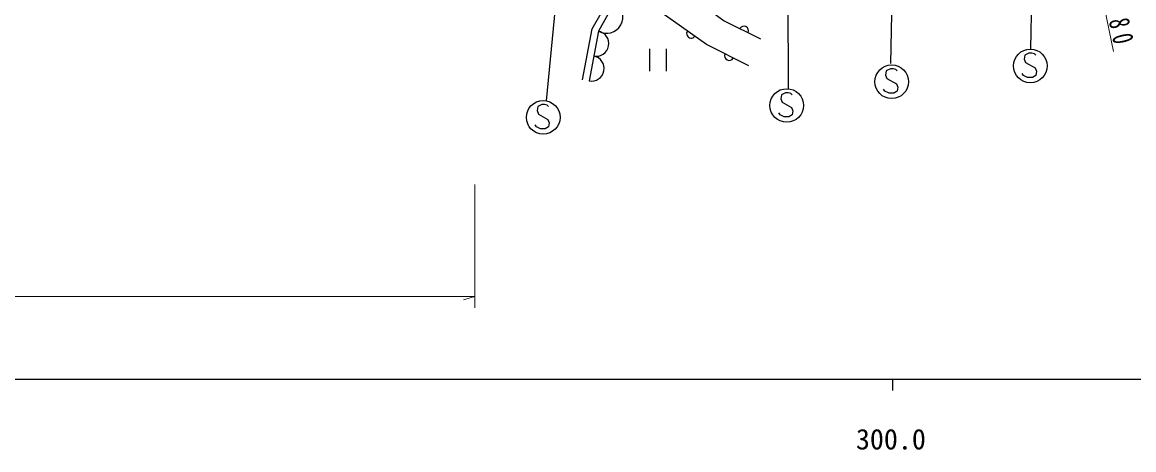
# Model space of a CAD drawing. Units: millimetres, scale not verified. Extents: x 40000 to 680000, y 20000 to 380000.
# Drawn here: x 290458 to 389482, y 198715 to 236848 of the extents above; entities that cross this region are included whole.
import ezdxf
from ezdxf.enums import TextEntityAlignment as Align

# ---------------------------------------------------------------- set-up
doc = ezdxf.new("R2010")
doc.units = ezdxf.units.MM
doc.header["$LTSCALE"] = 1000
for name, color, linetype, lineweight in [('M-BGD', 7, 'Continuous', 25), ('M-STR-HTXT', 7, 'Continuous', 13), ('M-STR-STRC', 7, 'Continuous', 25), ('M-TTL-BAND', 7, 'Continuous', 25)]:
    doc.layers.add(name, color=color, linetype=linetype, lineweight=lineweight)
doc.styles.add('ＭＳ ゴシック', font='')
doc.styles.get('ＭＳ ゴシック').set_extended_font_data('MS Gothic')

msp = doc.modelspace()

# ---------------------------------------------------------------- linework, layer by layer
at = {"layer": 'M-BGD'}
for p, q in [((346347, 234476), (346347, 232476)), ((347867, 232476), (347867, 234476))]:
    msp.add_line(p, q, dxfattribs=at)
for points in [[(340026, 246729), (348798, 240018), (352984, 236973), (356241, 235364)], [(340370, 231720), (341226, 236256), (342828, 239091), (344644, 239685)], [(345233, 239246), (343236, 238593), (341797, 236047), (340959, 231609)], [(355190, 232953), (351418, 234854), (345233, 239246)]]:
    msp.add_lwpolyline(points, dxfattribs=at)
for centre, radius, start, end in [((342516, 237320), 1462, 240.53826, 60.53826), ((341588, 234937), 1129, 259.31183, 79.31183), ((350048, 235827), 400, 144.61952, 324.61952), ((354758, 236097), 400, 333.72155, 153.72155), ((341169, 232718), 1129, 259.31183, 79.31183), ((353432, 233839), 400, 153.24866, 333.24866)]:
    msp.add_arc(centre, radius, start, end, dxfattribs=at)
at = {"layer": 'M-STR-HTXT'}
for p, q in [((387683, 234235), (381550, 263601)), ((330771, 211382), (330771, 222382)), ((216102, 212382), (330771, 212382)), ((330771, 212382), (329771, 212102))]:
    msp.add_line(p, q, dxfattribs=at)
at = {"layer": 'M-STR-STRC'}
for p, q in [((380769, 260606), (380277, 234469)), ((368307, 257792), (367816, 233180)), ((358592, 255634), (358707, 230946)), ((339531, 254815), (337136, 229828))]:
    msp.add_line(p, q, dxfattribs=at)
for points in [[(380746, 233908), (380626, 234028), (380386, 234088), (380146, 234088), (379786, 233908), (379726, 233548), (379846, 233248), (380686, 232768), (380806, 232468), (380746, 232108), (380446, 231928), (380026, 231928), (379666, 232108), (379546, 232288)], [(368397, 232497), (368277, 232617), (368037, 232677), (367797, 232677), (367437, 232497), (367377, 232137), (367497, 231837), (368337, 231357), (368457, 231057), (368397, 230697), (368097, 230517), (367677, 230517), (367317, 230697), (367197, 230877)], [(359047, 230380), (358927, 230500), (358687, 230560), (358447, 230560), (358087, 230380), (358027, 230020), (358147, 229720), (358987, 229240), (359107, 228940), (359047, 228580), (358747, 228400), (358327, 228400), (357967, 228580), (357847, 228760)], [(337348, 229321), (337228, 229441), (336988, 229501), (336748, 229501), (336388, 229321), (336328, 228961), (336448, 228661), (337288, 228181), (337408, 227881), (337348, 227521), (337048, 227341), (336628, 227341), (336268, 227521), (336148, 227701)]]:
    msp.add_lwpolyline(points, dxfattribs=at)
for centre in [(380266, 232948), (367917, 231537), (358567, 229420), (336868, 228361)]:
    msp.add_circle(centre, 1500, dxfattribs=at)
at = {"layer": 'M-TTL-BAND'}
for p, q in [((40000, 205000), (579000, 205000)), ((368000, 205000), (368000, 204000))]:
    msp.add_line(p, q, dxfattribs=at)

# ---------------------------------------------------------------- texts
at = {"layer": 'M-STR-HTXT', "insert": (386337, 241121), "char_height": 1833, "attachment_point": 7, "rotation": 282.1, "style": 'ＭＳ ゴシック'}
msp.add_mtext('\\T1.61;\\W0.7;R=180', dxfattribs=at)
at = {"layer": 'M-TTL-BAND', "style": 'ＭＳ ゴシック'}
msp.add_text('300.0', height=1833, dxfattribs=at).set_placement((367844, 198195), align=Align.BOTTOM_CENTER)

doc.saveas('drawing.dxf')
